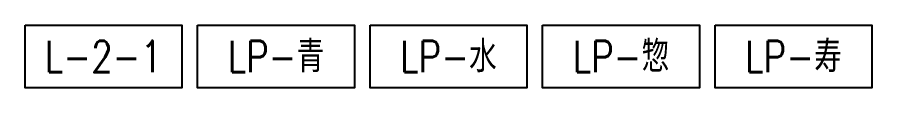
# Model space of a CAD drawing. Header units: millimetres. Extents: x 3825 to 176605, y 1457 to 56850.
# Drawn here: x 111551 to 122551, y 5575 to 6575 of the extents above; entities that cross this region are included whole.
import ezdxf
from ezdxf.enums import TextEntityAlignment as Align

# ---------------------------------------------------------------- set-up
doc = ezdxf.new("R2010")
doc.units = ezdxf.units.MM
doc.header["$LTSCALE"] = 0.2
doc.set_wipeout_variables(frame=1)
doc.layers.add('1_強調文字', color=4, linetype='Continuous')
doc.styles.get("Standard").update_dxf_attribs({"font": 'simplex.shx', "width": 0.8, "bigfont": 'extfont2.shx'})

msp = doc.modelspace()

# ---------------------------------------------------------------- wipeouts: each hides what was drawn before it
msp.add_wipeout([(120351, 6575), (122551, 6575), (122551, 5575), (120351, 5575)])

# ---------------------------------------------------------------- next in the draw order: linework, layer by layer
at = {"layer": '1_強調文字'}
msp.add_lwpolyline([(120451, 6475), (122451, 6475), (122451, 5675), (120451, 5675)], close=True, dxfattribs=at)

# ---------------------------------------------------------------- next in the draw order: texts
at = {"layer": '1_強調文字', "width": 0.8}
msp.add_text('LP-寿', height=400, dxfattribs=at).set_placement((121451, 6075), align=Align.MIDDLE_CENTER)

# ---------------------------------------------------------------- next in the draw order: wipeouts: each hides what was drawn before it
msp.add_wipeout([(118151, 6575), (120351, 6575), (120351, 5575), (118151, 5575)])

# ---------------------------------------------------------------- next in the draw order: linework, layer by layer
at = {"layer": '1_強調文字'}
msp.add_lwpolyline([(118251, 6475), (120251, 6475), (120251, 5675), (118251, 5675)], close=True, dxfattribs=at)

# ---------------------------------------------------------------- next in the draw order: texts
at = {"layer": '1_強調文字', "width": 0.8}
msp.add_text('LP-惣', height=400, dxfattribs=at).set_placement((119251, 6075), align=Align.MIDDLE_CENTER)

# ---------------------------------------------------------------- next in the draw order: wipeouts: each hides what was drawn before it
msp.add_wipeout([(115951, 6575), (118151, 6575), (118151, 5575), (115951, 5575)])

# ---------------------------------------------------------------- next in the draw order: linework, layer by layer
at = {"layer": '1_強調文字'}
msp.add_lwpolyline([(116051, 6475), (118051, 6475), (118051, 5675), (116051, 5675)], close=True, dxfattribs=at)

# ---------------------------------------------------------------- next in the draw order: texts
at = {"layer": '1_強調文字', "width": 0.8}
msp.add_text('LP-水', height=400, dxfattribs=at).set_placement((117051, 6075), align=Align.MIDDLE_CENTER)

# ---------------------------------------------------------------- next in the draw order: wipeouts: each hides what was drawn before it
msp.add_wipeout([(113751, 6575), (115951, 6575), (115951, 5575), (113751, 5575)])

# ---------------------------------------------------------------- next in the draw order: linework, layer by layer
at = {"layer": '1_強調文字'}
msp.add_lwpolyline([(113851, 6475), (115851, 6475), (115851, 5675), (113851, 5675)], close=True, dxfattribs=at)

# ---------------------------------------------------------------- next in the draw order: texts
at = {"layer": '1_強調文字', "width": 0.8}
msp.add_text('LP-青', height=400, dxfattribs=at).set_placement((114851, 6075), align=Align.MIDDLE_CENTER)

# ---------------------------------------------------------------- next in the draw order: wipeouts: each hides what was drawn before it
msp.add_wipeout([(111551, 6575), (113751, 6575), (113751, 5575), (111551, 5575)])

# ---------------------------------------------------------------- next in the draw order: linework, layer by layer
at = {"layer": '1_強調文字'}
msp.add_lwpolyline([(111651, 6475), (113651, 6475), (113651, 5675), (111651, 5675)], close=True, dxfattribs=at)

# ---------------------------------------------------------------- next in the draw order: texts
at = {"layer": '1_強調文字', "width": 0.8}
msp.add_text('L-2-1', height=400, dxfattribs=at).set_placement((112651, 6075), align=Align.MIDDLE_CENTER)

doc.saveas('drawing.dxf')
